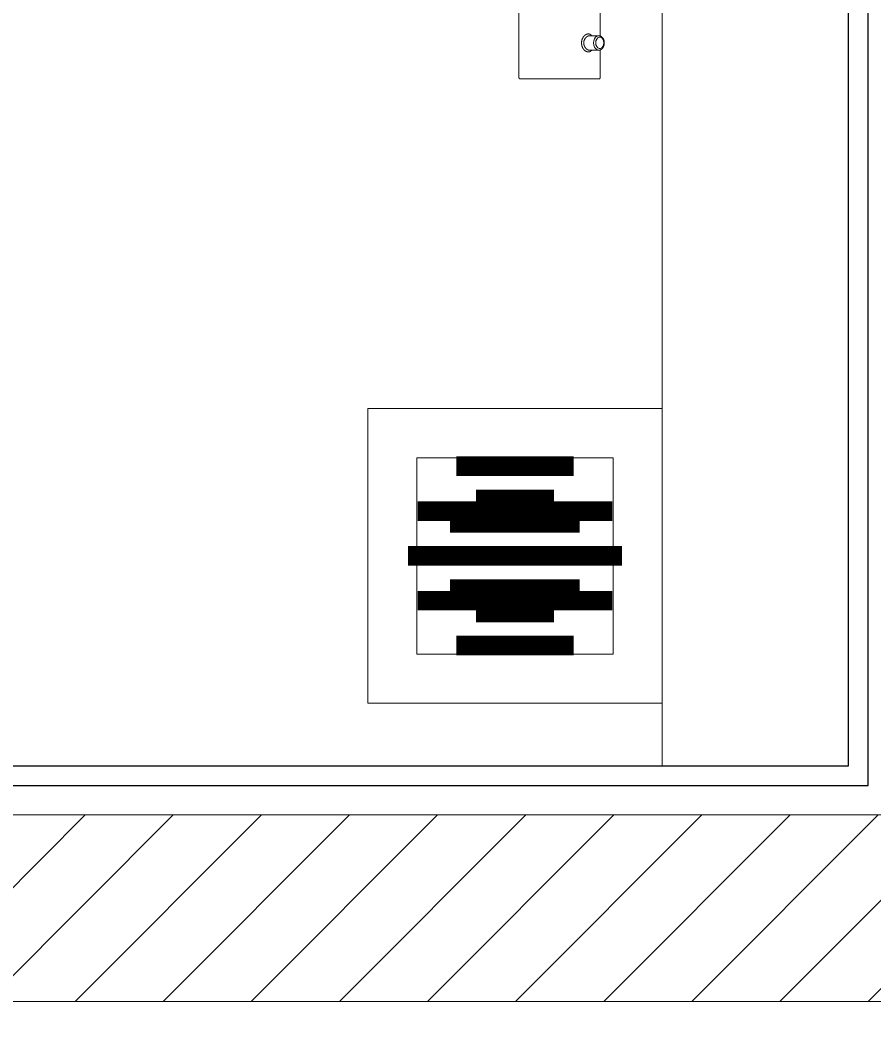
# Model space of a CAD drawing. Header units: millimetres. Extents: x -343543 to 400519, y -115663 to 104219.
# Drawn here: x -173385 to -172950, y 5476 to 5985 of the extents above; entities that cross this region are included whole.
import ezdxf

# ---------------------------------------------------------------- set-up
doc = ezdxf.new("R2010")
doc.units = ezdxf.units.MM
doc.layers.get('0').update_dxf_attribs({"color": 231, "lineweight": 0})
for name, color, linetype, lineweight in [('A-SYMBOLS', 10, 'Continuous', 13), ('XREF MAT BANG TUONG XAY$0$01.Xref _MB T1$0$A-FURN', 8, 'Continuous', 5), ('XREF MAT BANG TUONG XAY$0$01.Xref _MB T1$0$A-FURN @ 50', 8, 'Continuous', 5), ('XREF MAT BANG TUONG XAY$0$01.Xref _MB T1$0$A-FURN @ 75', 8, 'Continuous', 5), ('XREF MAT BANG TUONG XAY$0$01.Xref _MB T1$0$A-TEXT', 8, 'Continuous', 25), ('XREF MAT BANG TUONG XAY$0$A-WALL-INT', 8, 'Continuous', 9)]:
    doc.layers.add(name, color=color, linetype=linetype, lineweight=lineweight)
for name, color, linetype in [('XREF MAT BANG TUONG XAY$0$A-FNSH', 8, 'Continuous'), ('XREF MAT BANG TUONG XAY$0$A-FURN', 8, 'Continuous'), ('XREF MAT BANG TUONG XAY$0$A-PATT', 8, 'Continuous')]:
    doc.layers.add(name, color=color, linetype=linetype)

# ---------------------------------------------------------------- blocks, each defined once
blk = doc.blocks.new('*U200')
at = {"color": 8}
for p, q in [((134.59, -95.89), (134.59, -56.21)), ((87.03, -96.42), (134.03, -96.42))]:
    blk.add_line(p, q, dxfattribs=at)
for points in [[(112.92, -56.24), (112.95, -56.16), (112.95, -56.05), (112.98, -56.02), (112.98, -55.88), (113.01, -55.85), (113.01, -55.77), (113.03, -55.77), (113.03, -55.66), (113.06, -55.66), (113.06, -55.6), (113.09, -55.57), (113.09, -55.51), (113.12, -55.49), (113.12, -55.46), (113.15, -55.42), (113.15, -55.41), (113.17, -55.38), (113.17, -55.34), (113.21, -55.32), (113.21, -55.3), (113.23, -55.26), (113.23, -55.23), (113.26, -55.23), (113.26, -55.18), (113.29, -55.18), (113.29, -55.16), (113.32, -55.16), (113.32, -55.09), (113.34, -55.09), (113.34, -55.07), (113.37, -55.07), (113.37, -55.04), (113.4, -55.02), (113.43, -54.99), (113.46, -54.95), (113.46, -54.93), (113.48, -54.9), (113.51, -54.87), (113.54, -54.84), (113.57, -54.79), (113.6, -54.76), (113.62, -54.73), (113.65, -54.71), (113.68, -54.68), (113.71, -54.65), (113.74, -54.65), (113.76, -54.62), (113.79, -54.59), (113.82, -54.57), (113.84, -54.53), (113.88, -54.51), (113.9, -54.48), (113.93, -54.46), (113.99, -54.43), (114.01, -54.4), (114.04, -54.4), (114.07, -54.37), (114.1, -54.33), (114.12, -54.32), (114.15, -54.29), (114.19, -54.29), (114.24, -54.25), (114.27, -54.23), (114.29, -54.21), (114.32, -54.21), (114.35, -54.18), (114.4, -54.14), (114.43, -54.14), (114.46, -54.11), (114.49, -54.09), (114.55, -54.09), (114.57, -54.06), (114.6, -54.06), (114.63, -54.04), (114.68, -54.01), (114.71, -54.01), (114.74, -53.97), (114.77, -53.97), (114.82, -53.95), (114.85, -53.95), (114.88, -53.92), (114.93, -53.92), (114.97, -53.89), (114.99, -53.89), (115.05, -53.86), (115.08, -53.86), (115.11, -53.84), (115.19, -53.84), (115.22, -53.81), (115.27, -53.81), (115.3, -53.78), (115.38, -53.78), (115.41, -53.75), (115.5, -53.75), (115.52, -53.72), (115.64, -53.72), (115.69, -53.7), (115.8, -53.7), (115.83, -53.67), (116.02, -53.67), (116.06, -53.64), (117, -53.64), (117.04, -53.67), (117.23, -53.67), (117.26, -53.7), (117.4, -53.7), (117.42, -53.72), (117.54, -53.72), (117.56, -53.75), (117.65, -53.75), (117.67, -53.78), (117.76, -53.78), (117.79, -53.81), (117.84, -53.81), (117.87, -53.84), (117.96, -53.84), (117.98, -53.86), (118.01, -53.86), (118.07, -53.89), (118.1, -53.89), (118.12, -53.92), (118.18, -53.92), (118.21, -53.95), (118.23, -53.95), (118.29, -53.97), (118.32, -53.97), (118.35, -54.01), (118.38, -54.01), (118.43, -54.04), (118.45, -54.06), (118.49, -54.06), (118.52, -54.09), (118.58, -54.09), (118.6, -54.11), (118.63, -54.14), (118.65, -54.14), (118.71, -54.18), (118.74, -54.21), (118.77, -54.21), (118.8, -54.23), (118.82, -54.25), (118.88, -54.29), (118.91, -54.29), (118.94, -54.32), (118.96, -54.33), (118.99, -54.37), (119.02, -54.4), (119.08, -54.4), (119.1, -54.43), (119.13, -54.46), (119.16, -54.48), (119.19, -54.51), (119.21, -54.53), (119.24, -54.57), (119.27, -54.59), (119.3, -54.62), (119.32, -54.65), (119.36, -54.65), (119.38, -54.68), (119.41, -54.71), (119.44, -54.73), (119.47, -54.76), (119.5, -54.79), (119.52, -54.84), (119.55, -54.87), (119.58, -54.9), (119.61, -54.93), (119.61, -54.95), (119.63, -54.99), (119.66, -55.02), (119.69, -55.04), (119.75, -55.09), (119.75, -55.16), (119.77, -55.18), (119.8, -55.21), (119.8, -55.23), (119.83, -55.26), (119.86, -55.32), (119.89, -55.34), (119.89, -55.38), (119.91, -55.41), (119.91, -55.46), (119.94, -55.49), (119.97, -55.51), (119.97, -55.55), (119.99, -55.6), (120.03, -55.63), (120.03, -55.69), (120.05, -55.71), (120.05, -55.77), (120.08, -55.77), (120.08, -55.85), (120.11, -55.88), (120.11, -55.93), (120.14, -55.96), (120.14, -56.13), (120.17, -56.16), (120.17, -56.28), (120.14, -56.29)], [(117.51, -57.81), (116.53, -57.95), (115.55, -57.81), (114.68, -57.45), (114.01, -56.92), (113.68, -56.24), (113.68, -55.55), (114.01, -54.87), (114.68, -54.32), (115.55, -53.97), (116.53, -53.84), (117.51, -53.97), (118.4, -54.32), (119.05, -54.87), (119.38, -55.55), (119.38, -56.24), (119.05, -56.92), (118.4, -57.45), (117.51, -57.81)], [(113.06, -55.69), (87.06, -55.69), (87.06, -55.71), (86.98, -55.71), (86.98, -55.74), (86.93, -55.74), (86.93, -55.77), (86.89, -55.77), (86.89, -55.8), (86.87, -55.8), (86.84, -55.82), (86.81, -55.85), (86.81, -55.88), (86.79, -55.88), (86.79, -55.91), (86.75, -55.91), (86.75, -55.96), (86.73, -55.99), (86.73, -56.1), (86.7, -56.1)], [(112.92, -60), (112.87, -60.03), (112.81, -60.08), (112.78, -60.08), (112.76, -60.11), (112.73, -60.13), (112.7, -60.13), (112.67, -60.16), (112.65, -60.19), (112.65, -60.22), (112.62, -60.22), (112.59, -60.25), (112.56, -60.27), (112.53, -60.3), (112.5, -60.3), (112.5, -60.33), (112.48, -60.36), (112.45, -60.39), (112.42, -60.41), (112.42, -60.44), (112.39, -60.47), (112.37, -60.47), (112.37, -60.49), (112.34, -60.52), (112.31, -60.55), (112.31, -60.58), (112.28, -60.61), (112.28, -60.64), (112.25, -60.66), (112.23, -60.69), (112.23, -60.73), (112.2, -60.74), (112.2, -60.84), (112.17, -60.87), (112.17, -60.89), (112.14, -60.92), (112.14, -60.94), (112.12, -60.97), (112.12, -61.03), (112.08, -61.06), (112.08, -61.17), (112.06, -61.2), (112.06, -61.28), (112.03, -61.31), (112.03, -61.98), (112.06, -62.04), (112.06, -62.11), (112.08, -62.14), (112.08, -62.24), (112.12, -62.26), (112.12, -62.34), (112.14, -62.37), (112.14, -62.43), (112.17, -62.46), (112.17, -62.48), (112.2, -62.51), (112.2, -62.57), (112.23, -62.6), (112.23, -62.62), (112.25, -62.65), (112.25, -62.68), (112.28, -62.71), (112.28, -62.73), (112.31, -62.79), (112.31, -62.83), (112.34, -62.85), (112.37, -62.87), (112.37, -62.9), (112.39, -62.93), (112.39, -62.95), (112.42, -62.95), (112.42, -62.99), (112.45, -63.02), (112.48, -63.04), (112.48, -63.08), (112.5, -63.09), (112.53, -63.12), (112.53, -63.16), (112.56, -63.19), (112.59, -63.22), (112.59, -63.24), (112.62, -63.27), (112.65, -63.3), (112.65, -63.32), (112.67, -63.35), (112.7, -63.35), (112.73, -63.38), (112.73, -63.41), (112.76, -63.44), (112.78, -63.46), (112.81, -63.49), (112.81, -63.51), (112.84, -63.51), (112.87, -63.55), (112.9, -63.58), (112.92, -63.6), (112.92, -63.63), (112.95, -63.66), (112.98, -63.66), (113.01, -63.69), (113.03, -63.71), (113.03, -63.74), (113.06, -63.77), (113.09, -63.77), (113.12, -63.81), (113.15, -63.82), (113.17, -63.85), (113.21, -63.85), (113.21, -63.88), (113.23, -63.91), (113.26, -63.94), (113.29, -63.94), (113.32, -63.97), (113.34, -64), (113.37, -64), (113.4, -64.02), (113.43, -64.05), (113.46, -64.07), (113.48, -64.1), (113.51, -64.1), (113.54, -64.13), (113.57, -64.16), (113.6, -64.16), (113.62, -64.2), (113.65, -64.21), (113.68, -64.21), (113.71, -64.24), (113.74, -64.24), (113.76, -64.28), (113.79, -64.3), (113.82, -64.3), (113.84, -64.32), (113.88, -64.32), (113.9, -64.36), (113.93, -64.39), (113.96, -64.39), (113.99, -64.42), (114.01, -64.42), (114.04, -64.45), (114.07, -64.45), (114.1, -64.47), (114.12, -64.47), (114.15, -64.49), (114.19, -64.49), (114.21, -64.53), (114.24, -64.53), (114.27, -64.56), (114.29, -64.56), (114.32, -64.58), (114.35, -64.58), (114.38, -64.61), (114.4, -64.61), (114.43, -64.64), (114.49, -64.64), (114.52, -64.67), (114.55, -64.67), (114.57, -64.69), (114.63, -64.69), (114.66, -64.72), (114.71, -64.72), (114.74, -64.75), (114.8, -64.75), (114.82, -64.78), (114.88, -64.78), (114.91, -64.81), (114.93, -64.81), (114.99, -64.83), (115.08, -64.83), (115.11, -64.86), (115.16, -64.86), (115.22, -64.89), (115.3, -64.89), (115.36, -64.91), (115.41, -64.91), (115.47, -64.94), (115.52, -64.94), (115.61, -64.97), (115.72, -64.97), (115.78, -65), (115.91, -65), (115.97, -65.03), (116.36, -65.03), (116.42, -65.05), (116.67, -65.05), (116.76, -65.03), (117.06, -65.03), (117.12, -65), (117.31, -65), (117.37, -64.97), (117.45, -64.97), (117.51, -64.94), (117.62, -64.94), (117.71, -64.91), (117.76, -64.91), (117.82, -64.89), (117.87, -64.89), (117.9, -64.86), (117.96, -64.86), (118.01, -64.83), (118.07, -64.83), (118.1, -64.81), (118.15, -64.81), (118.18, -64.78), (118.23, -64.78), (118.26, -64.75), (118.35, -64.75), (118.38, -64.72), (118.4, -64.72), (118.43, -64.69), (118.49, -64.69), (118.52, -64.67), (118.54, -64.67), (118.58, -64.64), (118.6, -64.64), (118.63, -64.61), (118.68, -64.61), (118.71, -64.58), (118.74, -64.58), (118.77, -64.56), (118.8, -64.56), (118.82, -64.53), (118.85, -64.53), (118.91, -64.49), (118.94, -64.49), (118.96, -64.47), (118.99, -64.47), (119.02, -64.45), (119.05, -64.45), (119.08, -64.42), (119.1, -64.42), (119.13, -64.39), (119.16, -64.36), (119.19, -64.36), (119.21, -64.32), (119.24, -64.32), (119.27, -64.3), (119.3, -64.28), (119.32, -64.24), (119.36, -64.24), (119.38, -64.21), (119.41, -64.2), (119.44, -64.2), (119.47, -64.16), (119.5, -64.16), (119.52, -64.13), (119.55, -64.1), (119.58, -64.1), (119.61, -64.07), (119.63, -64.05), (119.66, -64.05), (119.69, -64.02), (119.72, -64), (119.72, -63.97), (119.75, -63.97), (119.77, -63.94), (119.8, -63.91), (119.83, -63.91), (119.86, -63.88), (119.89, -63.85), (119.91, -63.82), (119.94, -63.81), (119.97, -63.77), (119.99, -63.74), (120.03, -63.74), (120.05, -63.71), (120.08, -63.69), (120.08, -63.66), (120.11, -63.63), (120.14, -63.63), (120.17, -63.6), (120.19, -63.58), (120.19, -63.55), (120.22, -63.51), (120.25, -63.49), (120.28, -63.49), (120.28, -63.46), (120.3, -63.44), (120.34, -63.41), (120.36, -63.38), (120.36, -63.35), (120.39, -63.32), (120.41, -63.3), (120.45, -63.3), (120.45, -63.27), (120.47, -63.24), (120.5, -63.22), (120.5, -63.19), (120.53, -63.16), (120.55, -63.12), (120.55, -63.09), (120.58, -63.08), (120.61, -63.04), (120.61, -63.02), (120.64, -62.99), (120.64, -62.95), (120.67, -62.93), (120.7, -62.9), (120.7, -62.87), (120.72, -62.85), (120.72, -62.83), (120.75, -62.79), (120.75, -62.76), (120.78, -62.73), (120.78, -62.71), (120.81, -62.68), (120.81, -62.65), (120.84, -62.62), (120.84, -62.6), (120.86, -62.57), (120.86, -62.54), (120.89, -62.51), (120.89, -62.46), (120.92, -62.43), (120.92, -62.4), (120.95, -62.34), (120.95, -62.29), (120.97, -62.26), (120.97, -62.18), (121, -62.14), (121, -62.04), (121.03, -62.01), (121.03, -61.78), (121.06, -61.75), (121.06, -61.53), (121.03, -61.5), (121.03, -61.31), (121, -61.28), (121, -61.17), (120.97, -61.14), (120.97, -61.06), (120.95, -61.03), (120.95, -60.99), (120.92, -60.97), (120.92, -60.92), (120.89, -60.89), (120.89, -60.87), (120.86, -60.8), (120.86, -60.77), (120.84, -60.74), (120.84, -60.73), (120.81, -60.69), (120.81, -60.66), (120.78, -60.64), (120.75, -60.64), (120.75, -60.61), (120.72, -60.58), (120.72, -60.55), (120.7, -60.52), (120.67, -60.49), (120.67, -60.47), (120.64, -60.44), (120.61, -60.41), (120.58, -60.39), (120.58, -60.36), (120.55, -60.36), (120.53, -60.33), (120.5, -60.3), (120.5, -60.27), (120.47, -60.25), (120.45, -60.22), (120.41, -60.22), (120.39, -60.19), (120.39, -60.16), (120.34, -60.11), (120.28, -60.08), (120.25, -60.03), (120.14, -59.94)], [(112.92, -61.03), (112.92, -56.24)], [(112.92, -56.58), (113.17, -57.33), (113.71, -58.01), (114.49, -58.51), (115.47, -58.85), (116.53, -58.96)], [(120.14, -56.29), (120.14, -61.09), (120.17, -61.09), (120.17, -61.34), (120.14, -61.34), (120.14, -61.45), (120.11, -61.48), (120.11, -61.56), (120.08, -61.58), (120.08, -61.64), (120.05, -61.64), (120.05, -61.7), (120.03, -61.7), (120.03, -61.75), (119.99, -61.75), (119.99, -61.78), (119.97, -61.82), (119.97, -61.86), (119.94, -61.9), (119.91, -61.92), (119.91, -61.98), (119.89, -62.01), (119.86, -62.04), (119.86, -62.09), (119.83, -62.11), (119.8, -62.14), (119.77, -62.18), (119.77, -62.21), (119.75, -62.26), (119.69, -62.32), (119.66, -62.34), (119.66, -62.37), (119.63, -62.4), (119.61, -62.46), (119.58, -62.48), (119.55, -62.51), (119.52, -62.54), (119.5, -62.57), (119.5, -62.6), (119.47, -62.62), (119.44, -62.65), (119.41, -62.68), (119.38, -62.71), (119.36, -62.73), (119.32, -62.76), (119.3, -62.79), (119.27, -62.83), (119.24, -62.85), (119.21, -62.87), (119.19, -62.9), (119.16, -62.93), (119.13, -62.95), (119.1, -62.99), (119.08, -63.02), (119.05, -63.04), (118.99, -63.08), (118.96, -63.09), (118.94, -63.09), (118.91, -63.12), (118.88, -63.16), (118.85, -63.19), (118.82, -63.22), (118.77, -63.24), (118.74, -63.24), (118.71, -63.27), (118.68, -63.3), (118.65, -63.32), (118.6, -63.32), (118.58, -63.35), (118.54, -63.38), (118.52, -63.41), (118.49, -63.41), (118.43, -63.44), (118.4, -63.46), (118.38, -63.46), (118.32, -63.49), (118.29, -63.51), (118.26, -63.51), (118.23, -63.55), (118.18, -63.55), (118.15, -63.58), (118.12, -63.6), (118.07, -63.6), (118.04, -63.63), (118.01, -63.63), (117.96, -63.66), (117.93, -63.66), (117.9, -63.69), (117.84, -63.69), (117.82, -63.71), (117.73, -63.71), (117.71, -63.74), (117.67, -63.74), (117.62, -63.77), (117.56, -63.77), (117.51, -63.81), (117.45, -63.81), (117.4, -63.82), (117.31, -63.82), (117.28, -63.85), (117.17, -63.85), (117.12, -63.88), (116.92, -63.88), (116.89, -63.91), (116.14, -63.91), (116.11, -63.88), (115.94, -63.88), (115.91, -63.85), (115.78, -63.85), (115.75, -63.82), (115.64, -63.82), (115.58, -63.81), (115.52, -63.81), (115.47, -63.77), (115.44, -63.77), (115.41, -63.74), (115.33, -63.74), (115.3, -63.71), (115.24, -63.71), (115.22, -63.69), (115.19, -63.69), (115.13, -63.66), (115.11, -63.66), (115.08, -63.63), (115.02, -63.63), (114.99, -63.6), (114.97, -63.6), (114.91, -63.58), (114.88, -63.58), (114.85, -63.55), (114.8, -63.51), (114.77, -63.51), (114.74, -63.49), (114.71, -63.46), (114.66, -63.46), (114.63, -63.44), (114.6, -63.41), (114.57, -63.41), (114.52, -63.38), (114.49, -63.35), (114.46, -63.35), (114.43, -63.32), (114.38, -63.3), (114.35, -63.27), (114.32, -63.27), (114.27, -63.22), (114.24, -63.19), (114.19, -63.16), (114.15, -63.16), (114.12, -63.12), (114.1, -63.09), (114.07, -63.08), (114.04, -63.04), (114.01, -63.02), (113.99, -62.99), (113.96, -62.95), (113.93, -62.93), (113.9, -62.9), (113.88, -62.87), (113.82, -62.87), (113.79, -62.85), (113.76, -62.83), (113.74, -62.79), (113.71, -62.76), (113.68, -62.73), (113.68, -62.68), (113.65, -62.65), (113.62, -62.62), (113.6, -62.6), (113.57, -62.57), (113.54, -62.54), (113.51, -62.51), (113.48, -62.48), (113.46, -62.46), (113.43, -62.43), (113.4, -62.4), (113.37, -62.34), (113.37, -62.32), (113.34, -62.29), (113.32, -62.26), (113.29, -62.24), (113.26, -62.18), (113.26, -62.14), (113.23, -62.14), (113.23, -62.11), (113.21, -62.09), (113.21, -62.06), (113.17, -62.04), (113.17, -62.01), (113.15, -62.01), (113.15, -61.95), (113.12, -61.95), (113.12, -61.9), (113.09, -61.9), (113.09, -61.85), (113.06, -61.82), (113.06, -61.78), (113.03, -61.75), (113.03, -61.67), (113.01, -61.67), (113.01, -61.56), (112.98, -61.56), (112.98, -61.36), (112.95, -61.34), (112.95, -61.12), (112.98, -61.03)], [(116.53, -58.96), (117.6, -58.85), (118.58, -58.51), (119.36, -58.01), (119.89, -57.33), (120.14, -56.58)], [(119.99, -55.69), (134.01, -55.69)], [(134.59, -56.21), (134.56, -56.21), (134.56, -56.13), (134.54, -56.13), (134.54, -56.07), (134.51, -56.07), (134.51, -56.02), (134.48, -56.02), (134.48, -55.99), (134.45, -55.99), (134.45, -55.93), (134.43, -55.93), (134.43, -55.91), (134.39, -55.91), (134.39, -55.88), (134.37, -55.88), (134.37, -55.85), (134.34, -55.85), (134.31, -55.82), (134.28, -55.82), (134.28, -55.8), (134.26, -55.8), (134.23, -55.77), (134.2, -55.77), (134.17, -55.74), (134.14, -55.74), (134.12, -55.71), (134.03, -55.71), (134.01, -55.69)], [(134.03, -96.42), (134.03, -96.39), (134.12, -96.39), (134.14, -96.37), (134.2, -96.37), (134.2, -96.34), (134.23, -96.34), (134.26, -96.31), (134.28, -96.31), (134.28, -96.28), (134.34, -96.28), (134.34, -96.26), (134.37, -96.26), (134.37, -96.23), (134.39, -96.23), (134.39, -96.2), (134.43, -96.2), (134.43, -96.17), (134.45, -96.17), (134.45, -96.14), (134.48, -96.11), (134.48, -96.09), (134.51, -96.09), (134.51, -96.03), (134.54, -96.03), (134.54, -95.98), (134.56, -95.98), (134.56, -95.89), (134.59, -95.89)]]:
    blk.add_lwpolyline(points, dxfattribs=at)
blk = doc.blocks.new('XREF MAT BANG TUONG XAY$0$01.Xref _MB T1$0$Drain')
at = {"color": 8}
blk.add_lwpolyline([(-1.2, -1.2), (1.2, -1.2), (1.2, 1.2), (-1.2, 1.2)], close=True, dxfattribs=at)
at = {"color": 8, "const_width": 0.16}
for points in [[(0, 0.873), (0, -0.873)], [(-0.3653, 0.793), (-0.3653, -0.793)], [(0.3653, 0.793), (0.3653, -0.793)], [(-0.7306, 0.478), (-0.7306, -0.478)], [(0.7306, 0.478), (0.7306, -0.478)]]:
    blk.add_lwpolyline(points, dxfattribs=at)
blk = doc.blocks.new('*U3468')
at = {"layer": 'XREF MAT BANG TUONG XAY$0$01.Xref _MB T1$0$A-FURN @ 50', "color": 8, "xscale": 41.66666666666719, "yscale": 41.66666666666719, "zscale": 41.66666666666719, "rotation": 90}
blk.add_blockref('XREF MAT BANG TUONG XAY$0$01.Xref _MB T1$0$Drain', (-405, 2712), dxfattribs=at)
at = {"layer": 'XREF MAT BANG TUONG XAY$0$01.Xref _MB T1$0$A-FURN @ 75', "color": 8, "xscale": 62.50000000000078, "yscale": 62.50000000000078, "zscale": 62.50000000000078, "rotation": 90}
blk.add_blockref('XREF MAT BANG TUONG XAY$0$01.Xref _MB T1$0$Drain', (-405, 2712), dxfattribs=at)
blk = doc.blocks.new('*U225')
at = {"layer": 'XREF MAT BANG TUONG XAY$0$A-PATT'}
h = blk.add_hatch(dxfattribs=at)
h.set_pattern_fill('ANSI31', color=8, scale=10)
h.set_pattern_definition([(45, (36641.79, -11178.564), (-22.45064, 22.45064), [])])
h.paths.add_polyline_path([(-38.7, 47.5), (1156.3, 47.5), (1156.3, -47.5), (-38.7, -47.5)])
at = {"layer": 'XREF MAT BANG TUONG XAY$0$A-WALL-INT', "color": 8}
blk.add_lwpolyline([(-38.7, 47.5), (1156.3, 47.5), (1156.3, -47.5), (-38.7, -47.5)], close=True, dxfattribs=at)
blk = doc.blocks.new('XREF MAT BANG TUONG XAY$0$01.Xref _MB T1$0$Phong tam')
at = {"layer": 'XREF MAT BANG TUONG XAY$0$01.Xref _MB T1$0$A-FURN', "color": 8, "xscale": 1.016, "yscale": 1.016, "zscale": 1.016, "rotation": 270}
blk.add_blockref('*U200', (-305, 3091.71), dxfattribs=at)
at = {"layer": 'XREF MAT BANG TUONG XAY$0$01.Xref _MB T1$0$A-FURN', "linetype": 'Continuous'}
blk.add_blockref('*U3468', (0, 0), dxfattribs=at)
at = {"layer": 'XREF MAT BANG TUONG XAY$0$A-FURN', "color": 8, "rotation": 180}
blk.add_blockref('*U225', (-248.7, 2532.5), dxfattribs=at)
at = {"layer": 'XREF MAT BANG TUONG XAY$0$01.Xref _MB T1$0$A-FURN', "color": 8, "elevation": 0}
blk.add_lwpolyline([(-330, 3585), (-235, 3585), (-235, 2605), (-330, 2605)], close=True, dxfattribs=at)
blk = doc.blocks.new('01.Xref _MB T1')
at = {"layer": 'XREF MAT BANG TUONG XAY$0$01.Xref _MB T1$0$A-TEXT', "color": 8}
blk.add_blockref('XREF MAT BANG TUONG XAY$0$01.Xref _MB T1$0$Phong tam', (8605.00011, 2999.99999), dxfattribs=at)
at = {"layer": 'XREF MAT BANG TUONG XAY$0$A-FNSH', "color": 8}
for points in [[(5585.00065, 3429.9998), (5730.00065, 3430.00006), (5730.00065, 3235.00016), (6819.99957, 3235.00016), (6819.99957, 3435.00006), (6965.00011, 3434.9998), (6965.00011, 3235.00006), (8370.00011, 3234.99991), (8370.00011, 4335.00013), (6965.00011, 4334.99987), (6965.00011, 4134.99998), (6820.00011, 4134.99998), (6820.00011, 4479.99998), (8370.00011, 4480.00014), (8370.00011, 5459.99999), (7175.00045, 5459.99999), (7175.00045, 5604.99999), (8370.00011, 5604.99999), (8370.00011, 6584.99999)], [(5595.00065, 3419.99982), (5720.00065, 3420.00004), (5720.00065, 3225.00016), (6829.99957, 3225.00016), (6829.99957, 3425.00004), (6955.00011, 3424.99982), (6955.00011, 3225.00006), (8380.00011, 3224.9999), (8380.00011, 4345.00014), (6955.00011, 4344.99987), (6955.00011, 4144.99998), (6830.00011, 4144.99998), (6830.00011, 4469.99998), (8380.00011, 4470.00014), (8380.00011, 5469.99999), (7185.00045, 5469.99999), (7185.00045, 5594.99999), (8380.00011, 5594.99999), (8380.00011, 6594.99999)]]:
    blk.add_lwpolyline(points, dxfattribs=at)

msp = doc.modelspace()

# ---------------------------------------------------------------- block references
at = {"layer": 'A-SYMBOLS'}
msp.add_blockref('01.Xref _MB T1', (-181333.08, 0), dxfattribs=at)

doc.saveas('drawing.dxf')
